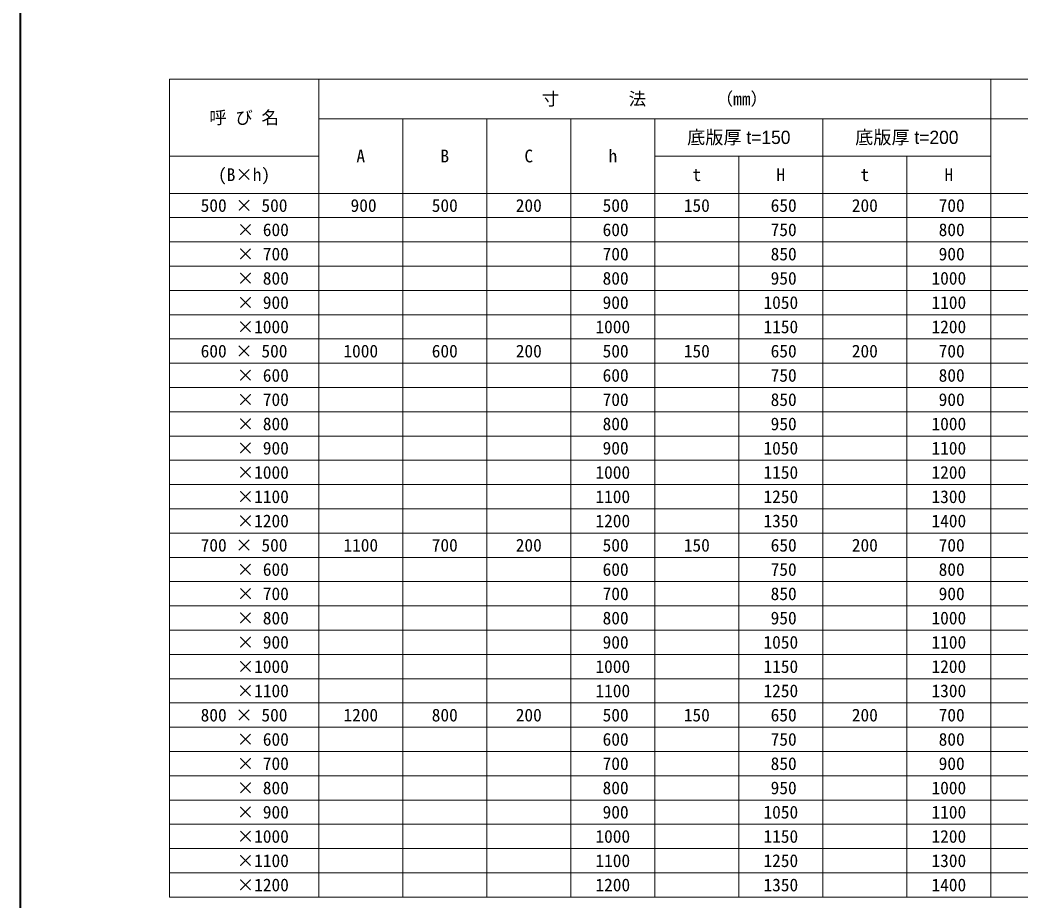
# Model space of a CAD drawing. Units: millimetres, scale not verified. Extents: x 3819 to 56619, y -16688 to 1396.
# Drawn here: x 20019 to 25380, y -12703 to -7983 of the extents above; entities that cross this region are included whole.
import ezdxf
from ezdxf.enums import TextEntityAlignment as Align

# ---------------------------------------------------------------- set-up
doc = ezdxf.new("R2010")
doc.units = ezdxf.units.MM
doc.header["$LTSCALE"] = 50
for name, color, linetype, lineweight in [('Defpoints_3', 8, 'Continuous', 0), ('図枠', 5, 'Continuous', 5), ('寸法表', 30, 'Continuous', 20)]:
    doc.layers.add(name, color=color, linetype=linetype, lineweight=lineweight)
doc.styles.add('ＭＳ ゴシック', font='')
doc.styles.add('ＭＳ Ｐゴシック', font='')
doc.styles.get('ＭＳ ゴシック').set_extended_font_data('MS Gothic')
doc.styles.get('ＭＳ Ｐゴシック').set_extended_font_data('MS PGothic')

msp = doc.modelspace()

# ---------------------------------------------------------------- linework, layer by layer
at = {"layer": 'Defpoints_3'}
for p, q in [((20818.93, -8711.91), (21618.93, -8711.91)), ((21618.93, -9041.91), (22968.93, -9041.91)), ((23418.93, -9041.91), (23868.93, -9041.91)), ((24318.93, -9041.91), (24768.93, -9041.91)), ((21618.93, -9171.91), (22968.93, -9171.91)), ((23418.93, -9171.91), (23868.93, -9171.91)), ((24318.93, -9171.91), (24768.93, -9171.91)), ((21618.93, -9301.91), (22968.93, -9301.91)), ((23418.93, -9301.91), (23868.93, -9301.91)), ((24318.93, -9301.91), (24768.93, -9301.91)), ((21618.93, -9431.91), (22968.93, -9431.91)), ((23418.93, -9431.91), (23868.93, -9431.91)), ((24318.93, -9431.91), (24768.93, -9431.91)), ((21618.93, -9561.91), (22968.93, -9561.91)), ((23418.93, -9561.91), (23868.93, -9561.91)), ((24318.93, -9561.91), (24768.93, -9561.91)), ((21618.93, -9821.91), (22968.93, -9821.91)), ((23418.93, -9821.91), (23868.93, -9821.91)), ((24318.93, -9821.91), (24768.93, -9821.91)), ((21618.93, -9951.91), (22968.93, -9951.91)), ((23418.93, -9951.91), (23868.93, -9951.91)), ((24318.93, -9951.91), (24768.93, -9951.91)), ((21618.93, -10081.91), (22968.93, -10081.91)), ((23418.93, -10081.91), (23868.93, -10081.91)), ((24318.93, -10081.91), (24768.93, -10081.91)), ((21618.93, -10211.91), (22968.93, -10211.91)), ((23418.93, -10211.91), (23868.93, -10211.91)), ((24318.93, -10211.91), (24768.93, -10211.91)), ((21618.93, -10341.91), (22968.93, -10341.91)), ((23418.93, -10341.91), (23868.93, -10341.91)), ((24318.93, -10341.91), (24768.93, -10341.91)), ((21618.93, -10471.91), (22968.93, -10471.91)), ((23418.93, -10471.91), (23868.93, -10471.91)), ((24318.93, -10471.91), (24768.93, -10471.91)), ((21618.93, -10601.91), (22968.93, -10601.91)), ((23418.93, -10601.91), (23868.93, -10601.91)), ((24318.93, -10601.91), (24768.93, -10601.91)), ((21618.93, -10861.91), (22968.93, -10861.91)), ((23418.93, -10861.91), (23868.93, -10861.91)), ((24318.93, -10861.91), (24768.93, -10861.91)), ((21618.93, -10991.91), (22968.93, -10991.91)), ((23418.93, -10991.91), (23868.93, -10991.91)), ((24318.93, -10991.91), (24768.93, -10991.91)), ((21618.93, -11121.91), (22968.93, -11121.91)), ((23418.93, -11121.91), (23868.93, -11121.91)), ((24318.93, -11121.91), (24768.93, -11121.91)), ((21618.93, -11251.91), (22968.93, -11251.91)), ((23418.93, -11251.91), (23868.93, -11251.91)), ((24318.93, -11251.91), (24768.93, -11251.91)), ((21618.93, -11381.91), (22968.93, -11381.91)), ((23418.93, -11381.91), (23868.93, -11381.91)), ((24318.93, -11381.91), (24768.93, -11381.91)), ((21618.93, -11511.91), (22968.93, -11511.91)), ((23418.93, -11511.91), (23868.93, -11511.91)), ((24318.93, -11511.91), (24768.93, -11511.91)), ((21618.93, -11771.91), (22968.93, -11771.91)), ((23418.93, -11771.91), (23868.93, -11771.91)), ((24318.93, -11771.91), (24768.93, -11771.91)), ((21618.93, -11901.91), (22968.93, -11901.91)), ((23418.93, -11901.91), (23868.93, -11901.91)), ((24318.93, -11901.91), (24768.93, -11901.91)), ((21618.93, -12031.91), (22968.93, -12031.91)), ((23418.93, -12031.91), (23868.93, -12031.91)), ((24318.93, -12031.91), (24768.93, -12031.91)), ((21618.93, -12161.91), (22968.93, -12161.91)), ((23418.93, -12161.91), (23868.93, -12161.91)), ((24318.93, -12161.91), (24768.93, -12161.91)), ((21618.93, -12291.91), (22968.93, -12291.91)), ((23418.93, -12291.91), (23868.93, -12291.91)), ((24318.93, -12291.91), (24768.93, -12291.91)), ((21618.93, -12421.91), (22968.93, -12421.91)), ((23418.93, -12421.91), (23868.93, -12421.91)), ((24318.93, -12421.91), (24768.93, -12421.91)), ((21618.93, -12551.91), (22968.93, -12551.91)), ((23418.93, -12551.91), (23868.93, -12551.91)), ((24318.93, -12551.91), (24768.93, -12551.91))]:
    msp.add_line(p, q, dxfattribs=at)
at = {"layer": '図枠', "lineweight": 40}
msp.add_line((20018.93, -3204.57), (20018.93, -14284.57), dxfattribs=at)
at = {"layer": '寸法表'}
for p, q in [((20818.93, -8299.49), (26418.93, -8299.49)), ((20818.93, -8299.49), (20818.93, -8911.91)), ((21618.93, -8299.49), (21618.93, -8911.91)), ((25218.93, -8299.49), (25218.93, -12681.91)), ((21618.93, -8511.91), (26418.93, -8511.91)), ((22068.93, -8511.91), (22068.93, -8911.91)), ((22518.93, -8511.91), (22518.93, -8911.91)), ((22968.93, -8511.91), (22968.93, -8911.91)), ((23418.93, -8511.91), (23418.93, -12681.91)), ((24318.93, -8511.91), (24318.93, -9691.91)), ((23418.93, -8711.91), (25218.93, -8711.91)), ((23868.93, -8711.91), (23868.93, -8911.91)), ((24768.93, -8711.91), (24768.93, -8911.91)), ((20818.93, -8911.91), (21618.93, -8911.91)), ((21618.93, -8911.91), (22968.93, -8911.91)), ((22068.93, -8911.91), (22068.93, -12681.91)), ((22518.93, -8911.91), (22518.93, -12681.91)), ((22968.93, -8911.91), (23418.93, -8911.91)), ((22968.93, -8911.91), (22968.93, -12681.91)), ((23418.93, -8911.91), (23868.93, -8911.91)), ((23868.93, -8911.91), (24318.93, -8911.91)), ((23868.93, -8911.91), (23868.93, -12681.91)), ((24318.93, -8911.91), (24768.93, -8911.91)), ((24768.93, -8911.91), (26418.93, -8911.91)), ((24768.93, -8911.91), (24768.93, -12681.91)), ((21618.93, -9041.91), (21618.93, -10731.91)), ((22968.93, -9041.91), (23418.93, -9041.91)), ((23868.93, -9041.91), (24318.93, -9041.91)), ((24768.93, -9041.91), (26418.93, -9041.91)), ((22968.93, -9171.91), (23418.93, -9171.91)), ((23868.93, -9171.91), (24318.93, -9171.91)), ((24768.93, -9171.91), (26418.93, -9171.91)), ((22968.93, -9301.91), (23418.93, -9301.91)), ((23868.93, -9301.91), (24318.93, -9301.91)), ((24768.93, -9301.91), (26418.93, -9301.91)), ((22968.93, -9431.91), (23418.93, -9431.91)), ((23868.93, -9431.91), (24318.93, -9431.91)), ((24768.93, -9431.91), (26418.93, -9431.91)), ((22968.93, -9561.91), (23418.93, -9561.91)), ((23868.93, -9561.91), (24318.93, -9561.91)), ((24768.93, -9561.91), (26418.93, -9561.91)), ((21618.93, -9691.91), (22968.93, -9691.91)), ((22968.93, -9691.91), (23418.93, -9691.91)), ((23418.93, -9691.91), (23868.93, -9691.91)), ((23868.93, -9691.91), (24318.93, -9691.91)), ((24318.93, -9691.91), (24768.93, -9691.91)), ((24318.93, -9691.91), (24318.93, -9821.91)), ((24768.93, -9691.91), (26418.93, -9691.91)), ((22968.93, -9821.91), (23418.93, -9821.91)), ((23868.93, -9821.91), (24318.93, -9821.91)), ((24318.93, -9821.91), (24318.93, -10601.91)), ((24768.93, -9821.91), (26418.93, -9821.91)), ((22968.93, -9951.91), (23418.93, -9951.91)), ((23868.93, -9951.91), (24318.93, -9951.91)), ((24768.93, -9951.91), (26418.93, -9951.91)), ((22968.93, -10081.91), (23418.93, -10081.91)), ((23868.93, -10081.91), (24318.93, -10081.91)), ((24768.93, -10081.91), (26418.93, -10081.91)), ((22968.93, -10211.91), (23418.93, -10211.91)), ((23868.93, -10211.91), (24318.93, -10211.91)), ((24768.93, -10211.91), (26418.93, -10211.91)), ((22968.93, -10341.91), (23418.93, -10341.91)), ((23868.93, -10341.91), (24318.93, -10341.91)), ((24768.93, -10341.91), (26418.93, -10341.91)), ((22968.93, -10471.91), (23418.93, -10471.91)), ((23868.93, -10471.91), (24318.93, -10471.91)), ((24768.93, -10471.91), (26418.93, -10471.91)), ((22968.93, -10601.91), (23418.93, -10601.91)), ((23868.93, -10601.91), (24318.93, -10601.91)), ((24318.93, -10601.91), (24318.93, -10731.91)), ((24768.93, -10601.91), (26418.93, -10601.91)), ((21618.93, -10731.91), (22968.93, -10731.91)), ((22968.93, -10731.91), (23418.93, -10731.91)), ((23418.93, -10731.91), (23868.93, -10731.91)), ((23868.93, -10731.91), (24318.93, -10731.91)), ((24318.93, -10731.91), (24768.93, -10731.91)), ((24318.93, -10731.91), (24318.93, -12551.91)), ((24768.93, -10731.91), (26418.93, -10731.91)), ((21618.93, -10861.91), (21618.93, -11641.91)), ((22968.93, -10861.91), (23418.93, -10861.91)), ((23868.93, -10861.91), (24318.93, -10861.91)), ((24768.93, -10861.91), (26418.93, -10861.91)), ((22968.93, -10991.91), (23418.93, -10991.91)), ((23868.93, -10991.91), (24318.93, -10991.91)), ((24768.93, -10991.91), (26418.93, -10991.91)), ((22968.93, -11121.91), (23418.93, -11121.91)), ((23868.93, -11121.91), (24318.93, -11121.91)), ((24768.93, -11121.91), (26418.93, -11121.91)), ((22968.93, -11251.91), (23418.93, -11251.91)), ((23868.93, -11251.91), (24318.93, -11251.91)), ((24768.93, -11251.91), (26418.93, -11251.91)), ((22968.93, -11381.91), (23418.93, -11381.91)), ((23868.93, -11381.91), (24318.93, -11381.91)), ((24768.93, -11381.91), (26418.93, -11381.91)), ((22968.93, -11511.91), (23418.93, -11511.91)), ((23868.93, -11511.91), (24318.93, -11511.91)), ((24768.93, -11511.91), (26418.93, -11511.91)), ((21618.93, -11641.91), (22968.93, -11641.91)), ((22968.93, -11641.91), (23418.93, -11641.91)), ((23418.93, -11641.91), (23868.93, -11641.91)), ((23868.93, -11641.91), (24318.93, -11641.91)), ((24318.93, -11641.91), (24768.93, -11641.91)), ((24768.93, -11641.91), (26418.93, -11641.91)), ((21618.93, -11771.91), (21618.93, -12681.91)), ((22968.93, -11771.91), (23418.93, -11771.91)), ((23868.93, -11771.91), (24318.93, -11771.91)), ((24768.93, -11771.91), (26418.93, -11771.91)), ((22968.93, -11901.91), (23418.93, -11901.91)), ((23868.93, -11901.91), (24318.93, -11901.91)), ((24768.93, -11901.91), (26418.93, -11901.91)), ((22968.93, -12031.91), (23418.93, -12031.91)), ((23868.93, -12031.91), (24318.93, -12031.91)), ((24768.93, -12031.91), (26418.93, -12031.91)), ((22968.93, -12161.91), (23418.93, -12161.91)), ((23868.93, -12161.91), (24318.93, -12161.91)), ((24768.93, -12161.91), (26418.93, -12161.91)), ((22968.93, -12291.91), (23418.93, -12291.91)), ((23868.93, -12291.91), (24318.93, -12291.91)), ((24768.93, -12291.91), (26418.93, -12291.91)), ((22968.93, -12421.91), (23418.93, -12421.91)), ((23868.93, -12421.91), (24318.93, -12421.91)), ((24768.93, -12421.91), (26418.93, -12421.91)), ((22968.93, -12551.91), (23418.93, -12551.91)), ((23868.93, -12551.91), (24318.93, -12551.91)), ((24318.93, -12551.91), (24318.93, -12681.91)), ((24768.93, -12551.91), (26418.93, -12551.91)), ((21618.93, -12681.91), (22968.93, -12681.91)), ((22968.93, -12681.91), (23418.93, -12681.91)), ((23418.93, -12681.91), (23868.93, -12681.91)), ((23868.93, -12681.91), (24318.93, -12681.91)), ((24318.93, -12681.91), (24768.93, -12681.91)), ((24768.93, -12681.91), (26418.93, -12681.91))]:
    msp.add_line(p, q, dxfattribs=at)
at = {"layer": '寸法表', "lineweight": 13}
for p, q in [((20818.93, -8911.91), (20818.93, -12681.91)), ((21618.93, -8911.91), (21618.93, -9041.91)), ((20818.93, -9041.91), (21618.93, -9041.91)), ((20818.93, -9171.91), (21618.93, -9171.91)), ((20818.93, -9301.91), (21618.93, -9301.91)), ((20818.93, -9431.91), (21618.93, -9431.91)), ((20818.93, -9561.91), (21618.93, -9561.91)), ((20818.93, -9691.91), (21618.93, -9691.91)), ((20818.93, -9821.91), (21618.93, -9821.91)), ((20818.93, -9951.91), (21618.93, -9951.91)), ((20818.93, -10081.91), (21618.93, -10081.91)), ((20818.93, -10211.91), (21618.93, -10211.91)), ((20818.93, -10341.91), (21618.93, -10341.91)), ((20818.93, -10471.91), (21618.93, -10471.91)), ((20818.93, -10601.91), (21618.93, -10601.91)), ((20818.93, -10731.91), (21618.93, -10731.91)), ((21618.93, -10731.91), (21618.93, -10861.91)), ((20818.93, -10861.91), (21618.93, -10861.91)), ((20818.93, -10991.91), (21618.93, -10991.91)), ((20818.93, -11121.91), (21618.93, -11121.91)), ((20818.93, -11251.91), (21618.93, -11251.91)), ((20818.93, -11381.91), (21618.93, -11381.91)), ((20818.93, -11511.91), (21618.93, -11511.91)), ((20818.93, -11641.91), (21618.93, -11641.91)), ((21618.93, -11641.91), (21618.93, -11771.91)), ((20818.93, -11771.91), (21618.93, -11771.91)), ((20818.93, -11901.91), (21618.93, -11901.91)), ((20818.93, -12031.91), (21618.93, -12031.91)), ((20818.93, -12161.91), (21618.93, -12161.91)), ((20818.93, -12291.91), (21618.93, -12291.91)), ((20818.93, -12421.91), (21618.93, -12421.91)), ((20818.93, -12551.91), (21618.93, -12551.91)), ((20818.93, -12681.91), (21618.93, -12681.91))]:
    msp.add_line(p, q, dxfattribs=at)

# ---------------------------------------------------------------- texts
at = {"layer": '寸法表'}
for s, height, style, p in [('寸\u3000\u3000\u3000\u3000法\u3000\u3000\u3000\u3000（mm）', 68.36, 'ＭＳ ゴシック', (23418.93, -8405.7)), ('呼 び 名', 68.36, 'ＭＳ ゴシック', (21218.93, -8505.7)), ('底版厚 t=150', 71.26, 'ＭＳ Ｐゴシック', (23868.93, -8611.91)), ('底版厚 t=200', 71.26, 'ＭＳ Ｐゴシック', (24768.93, -8611.91)), ('A', 68.36, 'ＭＳ ゴシック', (21843.93, -8711.91)), ('B', 68.36, 'ＭＳ ゴシック', (22293.93, -8711.91)), ('C', 68.36, 'ＭＳ ゴシック', (22743.93, -8711.91)), ('h', 68.36, 'ＭＳ ゴシック', (23193.93, -8711.91)), ('(B×h)', 68.36, 'ＭＳ ゴシック', (21218.93, -8811.91)), ('t', 68.36, 'ＭＳ ゴシック', (23643.93, -8811.91)), ('H', 68.36, 'ＭＳ ゴシック', (24093.93, -8811.91)), ('t', 68.36, 'ＭＳ ゴシック', (24543.93, -8811.91)), ('H', 68.36, 'ＭＳ ゴシック', (24993.93, -8811.91)), ('500 × 500', 68.36, 'ＭＳ ゴシック', (21218.93, -8976.91)), ('500', 68.36, 'ＭＳ ゴシック', (22293.93, -8976.91)), ('200', 68.36, 'ＭＳ ゴシック', (22743.93, -8976.91)), ('150', 68.36, 'ＭＳ ゴシック', (23643.93, -8976.91)), ('200', 68.36, 'ＭＳ ゴシック', (24543.93, -8976.91)), ('1000', 68.36, 'ＭＳ ゴシック', (24993.93, -9366.91)), ('1050', 68.36, 'ＭＳ ゴシック', (24093.93, -9496.91)), ('1100', 68.36, 'ＭＳ ゴシック', (24993.93, -9496.91)), ('1000', 68.36, 'ＭＳ ゴシック', (23193.93, -9626.91)), ('1150', 68.36, 'ＭＳ ゴシック', (24093.93, -9626.91)), ('1200', 68.36, 'ＭＳ ゴシック', (24993.93, -9626.91)), ('600 × 500', 68.36, 'ＭＳ ゴシック', (21218.93, -9756.91)), ('1000', 68.36, 'ＭＳ ゴシック', (21843.93, -9756.91)), ('600', 68.36, 'ＭＳ ゴシック', (22293.93, -9756.91)), ('200', 68.36, 'ＭＳ ゴシック', (22743.93, -9756.91)), ('150', 68.36, 'ＭＳ ゴシック', (23643.93, -9756.91)), ('200', 68.36, 'ＭＳ ゴシック', (24543.93, -9756.91)), ('1000', 68.36, 'ＭＳ ゴシック', (24993.93, -10146.91)), ('1050', 68.36, 'ＭＳ ゴシック', (24093.93, -10276.91)), ('1100', 68.36, 'ＭＳ ゴシック', (24993.93, -10276.91)), ('1000', 68.36, 'ＭＳ ゴシック', (23193.93, -10406.91)), ('1150', 68.36, 'ＭＳ ゴシック', (24093.93, -10406.91)), ('1200', 68.36, 'ＭＳ ゴシック', (24993.93, -10406.91)), ('1100', 68.36, 'ＭＳ ゴシック', (23193.93, -10536.91)), ('1250', 68.36, 'ＭＳ ゴシック', (24093.93, -10536.91)), ('1300', 68.36, 'ＭＳ ゴシック', (24993.93, -10536.91)), ('1200', 68.36, 'ＭＳ ゴシック', (23193.93, -10666.91)), ('1350', 68.36, 'ＭＳ ゴシック', (24093.93, -10666.91)), ('1400', 68.36, 'ＭＳ ゴシック', (24993.93, -10666.91)), ('700 × 500', 68.36, 'ＭＳ ゴシック', (21218.93, -10796.91)), ('1100', 68.36, 'ＭＳ ゴシック', (21843.93, -10796.91)), ('700', 68.36, 'ＭＳ ゴシック', (22293.93, -10796.91)), ('200', 68.36, 'ＭＳ ゴシック', (22743.93, -10796.91)), ('150', 68.36, 'ＭＳ ゴシック', (23643.93, -10796.91)), ('200', 68.36, 'ＭＳ ゴシック', (24543.93, -10796.91)), ('1000', 68.36, 'ＭＳ ゴシック', (24993.93, -11186.91)), ('1050', 68.36, 'ＭＳ ゴシック', (24093.93, -11316.91)), ('1100', 68.36, 'ＭＳ ゴシック', (24993.93, -11316.91)), ('1000', 68.36, 'ＭＳ ゴシック', (23193.93, -11446.91)), ('1150', 68.36, 'ＭＳ ゴシック', (24093.93, -11446.91)), ('1200', 68.36, 'ＭＳ ゴシック', (24993.93, -11446.91)), ('1100', 68.36, 'ＭＳ ゴシック', (23193.93, -11576.91)), ('1250', 68.36, 'ＭＳ ゴシック', (24093.93, -11576.91)), ('1300', 68.36, 'ＭＳ ゴシック', (24993.93, -11576.91)), ('800 × 500', 68.36, 'ＭＳ ゴシック', (21218.93, -11706.91)), ('1200', 68.36, 'ＭＳ ゴシック', (21843.93, -11706.91)), ('800', 68.36, 'ＭＳ ゴシック', (22293.93, -11706.91)), ('200', 68.36, 'ＭＳ ゴシック', (22743.93, -11706.91)), ('150', 68.36, 'ＭＳ ゴシック', (23643.93, -11706.91)), ('200', 68.36, 'ＭＳ ゴシック', (24543.93, -11706.91)), ('1000', 68.36, 'ＭＳ ゴシック', (24993.93, -12096.91)), ('1050', 68.36, 'ＭＳ ゴシック', (24093.93, -12226.91)), ('1100', 68.36, 'ＭＳ ゴシック', (24993.93, -12226.91)), ('1000', 68.36, 'ＭＳ ゴシック', (23193.93, -12356.91)), ('1150', 68.36, 'ＭＳ ゴシック', (24093.93, -12356.91)), ('1200', 68.36, 'ＭＳ ゴシック', (24993.93, -12356.91)), ('1100', 68.36, 'ＭＳ ゴシック', (23193.93, -12486.91)), ('1250', 68.36, 'ＭＳ ゴシック', (24093.93, -12486.91)), ('1300', 68.36, 'ＭＳ ゴシック', (24993.93, -12486.91)), ('1200', 68.36, 'ＭＳ ゴシック', (23193.93, -12616.91)), ('1350', 68.36, 'ＭＳ ゴシック', (24093.93, -12616.91)), ('1400', 68.36, 'ＭＳ ゴシック', (24993.93, -12616.91))]:
    msp.add_text(s, height=height, dxfattribs=dict(at, style=style)).set_placement(p, align=Align.MIDDLE_CENTER)
at = {"layer": '寸法表', "style": 'ＭＳ ゴシック'}
for s, p in [('900', (21928.93, -8976.91)), ('500', (23278.93, -8976.91)), ('650', (24178.93, -8976.91)), ('700', (25078.93, -8976.91)), ('× 600', (21458.93, -9106.91)), ('600', (23278.93, -9106.91)), ('750', (24178.93, -9106.91)), ('800', (25078.93, -9106.91)), ('× 700', (21458.93, -9236.91)), ('700', (23278.93, -9236.91)), ('850', (24178.93, -9236.91)), ('900', (25078.93, -9236.91)), ('× 800', (21458.93, -9366.91)), ('800', (23278.93, -9366.91)), ('950', (24178.93, -9366.91)), ('× 900', (21458.93, -9496.91)), ('900', (23278.93, -9496.91)), ('×1000', (21458.93, -9626.91)), ('500', (23278.93, -9756.91)), ('650', (24178.93, -9756.91)), ('700', (25078.93, -9756.91)), ('× 600', (21458.93, -9886.91)), ('600', (23278.93, -9886.91)), ('750', (24178.93, -9886.91)), ('800', (25078.93, -9886.91)), ('× 700', (21458.93, -10016.91)), ('700', (23278.93, -10016.91)), ('850', (24178.93, -10016.91)), ('900', (25078.93, -10016.91)), ('× 800', (21458.93, -10146.91)), ('800', (23278.93, -10146.91)), ('950', (24178.93, -10146.91)), ('× 900', (21458.93, -10276.91)), ('900', (23278.93, -10276.91)), ('×1000', (21458.93, -10406.91)), ('×1100', (21458.93, -10536.91)), ('×1200', (21458.93, -10666.91)), ('500', (23278.93, -10796.91)), ('650', (24178.93, -10796.91)), ('700', (25078.93, -10796.91)), ('× 600', (21458.93, -10926.91)), ('600', (23278.93, -10926.91)), ('750', (24178.93, -10926.91)), ('800', (25078.93, -10926.91)), ('× 700', (21458.93, -11056.91)), ('700', (23278.93, -11056.91)), ('850', (24178.93, -11056.91)), ('900', (25078.93, -11056.91)), ('× 800', (21458.93, -11186.91)), ('800', (23278.93, -11186.91)), ('950', (24178.93, -11186.91)), ('× 900', (21458.93, -11316.91)), ('900', (23278.93, -11316.91)), ('×1000', (21458.93, -11446.91)), ('×1100', (21458.93, -11576.91)), ('500', (23278.93, -11706.91)), ('650', (24178.93, -11706.91)), ('700', (25078.93, -11706.91)), ('× 600', (21458.93, -11836.91)), ('600', (23278.93, -11836.91)), ('750', (24178.93, -11836.91)), ('800', (25078.93, -11836.91)), ('× 700', (21458.93, -11966.91)), ('700', (23278.93, -11966.91)), ('850', (24178.93, -11966.91)), ('900', (25078.93, -11966.91)), ('× 800', (21458.93, -12096.91)), ('800', (23278.93, -12096.91)), ('950', (24178.93, -12096.91)), ('× 900', (21458.93, -12226.91)), ('900', (23278.93, -12226.91)), ('×1000', (21458.93, -12356.91)), ('×1100', (21458.93, -12486.91)), ('×1200', (21458.93, -12616.91))]:
    msp.add_text(s, height=68.36, dxfattribs=at).set_placement(p, align=Align.MIDDLE_RIGHT)

doc.saveas('drawing.dxf')
